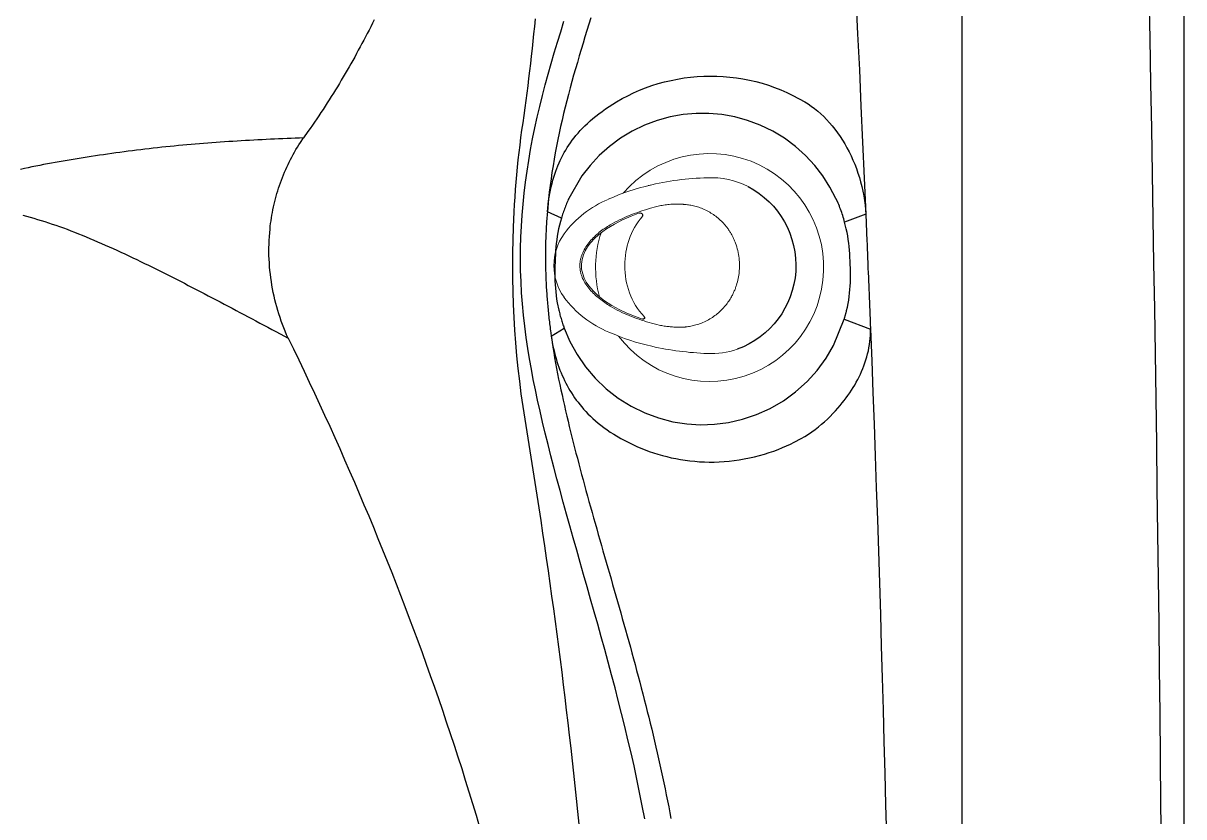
# Model space of a CAD drawing. Extents: x 832 to 912, y 781 to 934.
# Drawn here: x 898.02 to 912.02, y 853.93 to 863.5 of the extents above; entities that cross this region are included whole.
import ezdxf

# ---------------------------------------------------------------- set-up
doc = ezdxf.new("R2010")
doc.units = 0
doc.header["$MEASUREMENT"] = 0
doc.layers.add('1', color=4, linetype='Continuous')
doc.layers.add('SPA', color=2, linetype='Continuous')

# ---------------------------------------------------------------- blocks, each defined once
blk = doc.blocks.new('72')
at = {"color": 4, "linetype": 'Continuous', "lineweight": 15}
for start, end in [(220.7492, 142.9494), (165.1969, 197.8132)]:
    blk.add_arc((0, 0), 1.375, start, end, dxfattribs=at)
at = {"layer": '1', "linetype": 'Continuous', "lineweight": 15}
blk.add_line((-1.521, -0.646), (-1.523, -0.644), dxfattribs=at)
at = {"layer": '1', "linetype": 'Continuous', "lineweight": 15, "flags": 128}
blk.add_lwpolyline([(-0.81, 0.621), (-0.905, 0.587), (-0.999, 0.549), (-1.092, 0.505), (-1.181, 0.456), (-1.267, 0.4), (-1.347, 0.337), (-1.405, 0.282), (-1.457, 0.221), (-1.487, 0.176), (-1.512, 0.128), (-1.531, 0.077), (-1.544, 0.02), (-1.546, -0.039), (-1.539, -0.097), (-1.522, -0.153), (-1.5, -0.203), (-1.472, -0.25), (-1.44, -0.294), (-1.381, -0.359), (-1.315, -0.416), (-1.244, -0.468), (-1.149, -0.525), (-1.05, -0.576), (-0.948, -0.619), (-0.844, -0.658)], dxfattribs=at)
at = {"layer": '1', "linetype": 'Continuous', "lineweight": 15}
for centre, radius, start, end in [((0.104, -2.603), 3.642, 92.0665, 102.7282), ((0.021, 0.084), 0.954, 70.8918, 92.891), ((-0.187, -1.448), 2.451, 102.0442, 114.7624), ((-0.734, -0.399), 1.272, 112.1545, 143.4931), ((-0.148, 0), 0.873, 137.3551, 181.5716), ((-1.223, -0.024), 0.655, 144.4276, 215.6266), ((-0.141, -0.046), 0.88, 178.584, 220.1541), ((-0.741, 0.343), 1.261, 216.4207, 247.5271), ((-0.154, 1.5), 2.557, 245.294, 257.3674), ((0.016, -0.096), 0.988, 267.5789, 296.8901), ((0.073, 2.388), 3.473, 256.4351, 268.374)]:
    blk.add_arc(centre, radius, start, end, dxfattribs=at)
at = {"layer": '1'}
for centre, radius, start, end in [((-0.036, -0.025), 1.076, 297.6393, 69.9241), ((-0.802, 0.605), 0.0177, 309.977, 117.7542), ((-0.836, -0.631), 0.028, 253.5221, 38.0725)]:
    blk.add_arc(centre, radius, start, end, dxfattribs=at)
at = {"layer": '1', "color": 3, "linetype": 'Continuous', "lineweight": 15}
for points, knots in [([(-0.607, 0.694), (-0.587, 0.699), (-0.548, 0.707), (-0.508, 0.711), (-0.488, 0.713)], [0, 0, 0, 0, 0.499996, 1, 1, 1, 1]), ([(-0.432, 0.718), (-0.441, 0.717), (-0.46, 0.716), (-0.479, 0.714), (-0.488, 0.713)], [0, 0, 0, 0, 0.503897, 1, 1, 1, 1]), ([(-0.302, 0.718), (-0.325, 0.719), (-0.368, 0.721), (-0.411, 0.719), (-0.432, 0.718)], [0, 0, 0, 0, 0.515264, 1, 1, 1, 1]), ([(-0.029, 0.638), (-0.052, 0.649), (-0.097, 0.671), (-0.163, 0.693), (-0.225, 0.708), (-0.265, 0.714), (-0.284, 0.716)], [0, 0, 0, 0, 0.2871549, 0.5493861, 0.7868935, 1, 1, 1, 1]), ([(-0.605, -0.743), (-0.647, -0.733), (-0.729, -0.712), (-0.85, -0.673), (-0.969, -0.629), (-1.086, -0.577), (-1.185, -0.524), (-1.266, -0.473), (-1.331, -0.426), (-1.391, -0.373), (-1.446, -0.315), (-1.494, -0.251), (-1.526, -0.192), (-1.545, -0.142), (-1.556, -0.103), (-1.563, -0.064), (-1.566, -0.024), (-1.564, 0.016), (-1.557, 0.056), (-1.546, 0.094), (-1.527, 0.144), (-1.495, 0.202), (-1.446, 0.266), (-1.391, 0.324), (-1.33, 0.376), (-1.266, 0.423), (-1.185, 0.475), (-1.087, 0.528), (-0.971, 0.58), (-0.851, 0.625), (-0.73, 0.663), (-0.648, 0.684), (-0.607, 0.694)], [0, 0, 0, 0, 0.049918, 0.099848, 0.149772, 0.199708, 0.249758, 0.281163, 0.312549, 0.343847, 0.375097, 0.406409, 0.43777, 0.453463, 0.469146, 0.48481, 0.500452, 0.516071, 0.531676, 0.547279, 0.562891, 0.594116, 0.625338, 0.65655, 0.687781, 0.719016, 0.750242, 0.800203, 0.850202, 0.900166, 0.950083, 1, 1, 1, 1]), ([(0.36, -0.024), (0.359, 0.002), (0.358, 0.054), (0.345, 0.133), (0.33, 0.192), (0.317, 0.232), (0.31, 0.252), (0.302, 0.272), (0.293, 0.293), (0.284, 0.313), (0.274, 0.333), (0.257, 0.365), (0.23, 0.407), (0.191, 0.46), (0.145, 0.511), (0.092, 0.559), (0.034, 0.602), (-0.008, 0.626), (-0.029, 0.638)], [0, 0, 0, 0, 0.095821, 0.193894, 0.294492, 0.320678, 0.347244, 0.374185, 0.401486, 0.429141, 0.457148, 0.485334, 0.563526, 0.642838, 0.730397, 0.819135, 0.909028, 1, 1, 1, 1]), ([(-0.031, -0.684), (-0.01, -0.672), (0.032, -0.65), (0.089, -0.608), (0.143, -0.56), (0.184, -0.515), (0.216, -0.474), (0.24, -0.44), (0.261, -0.405), (0.28, -0.37), (0.294, -0.339), (0.305, -0.314), (0.321, -0.272), (0.341, -0.206), (0.357, -0.114), (0.359, -0.054), (0.36, -0.024)], [0, 0, 0, 0, 0.089465, 0.177985, 0.265807, 0.356658, 0.40795, 0.458748, 0.509015, 0.558748, 0.607996, 0.633599, 0.659069, 0.775989, 0.88959, 1, 1, 1, 1]), ([(-0.283, -0.76), (-0.263, -0.758), (-0.223, -0.752), (-0.162, -0.737), (-0.096, -0.715), (-0.053, -0.695), (-0.031, -0.684)], [0, 0, 0, 0, 0.219659, 0.459288, 0.719297, 1, 1, 1, 1]), ([(-0.469, -0.763), (-0.492, -0.761), (-0.538, -0.758), (-0.583, -0.748), (-0.605, -0.743)], [0, 0, 0, 0, 0.500007, 1, 1, 1, 1]), ([(-0.469, -0.763), (-0.458, -0.763), (-0.435, -0.765), (-0.412, -0.765), (-0.4, -0.765)], [0, 0, 0, 0, 0.497126, 1, 1, 1, 1])]:
    blk.add_open_spline(points, degree=3, knots=knots, dxfattribs=at)
for points in [[(-0.302, 0.718), (-0.284, 0.716)], [(-0.4, -0.765), (-0.303, -0.762)]]:
    blk.add_open_spline(points, degree=1, dxfattribs=at)
at = {"layer": '1', "linetype": 'Continuous', "lineweight": 15}
blk.add_open_spline([(-0.283, -0.76), (-0.303, -0.762)], degree=1, dxfattribs=at)
blk = doc.blocks.new('2010SOVEREIGN')
at = {"layer": '1', "color": 3}
blk.add_line((76.984, 12.062), (76.984, 80.643), dxfattribs=at)
blk.add_arc((-926.003, 46.385), 1005.433, 358.018772, 1.977457, dxfattribs=at)
at = {"layer": 'SPA', "color": 3, "linetype": 'Continuous'}
for p, q in [((72.153, 63.18), (71.984, 63.254)), ((75.824, 63.226), (75.569, 63.132)), ((75.565, 61.962), (75.88, 61.84)), ((72.031, 61.756), (72.188, 61.851))]:
    blk.add_line(p, q, dxfattribs=at)
at = {"layer": 'SPA', "color": 4}
blk.add_lwpolyline([(12, 92.705), (67.658, 92.705, -0.414214), (79.658, 80.705), (79.658, 12, -0.414214), (67.658, 0), (12, 0, -0.414214), (0, 12), (0, 80.705, -0.414214)], format="xyb", close=True, dxfattribs=at)
at = {"layer": 'SPA', "color": 2, "linetype": 'Continuous'}
for points in [[(75.357, 71.931), (75.385, 71.496), (75.412, 71.061), (75.439, 70.626), (75.465, 70.191), (75.491, 69.755), (75.517, 69.32), (75.542, 68.885), (75.566, 68.45), (75.59, 68.015), (75.614, 67.58), (75.637, 67.144), (75.66, 66.709), (75.682, 66.274), (75.704, 65.838), (75.725, 65.403), (75.746, 64.967), (75.766, 64.532), (75.785, 64.097), (75.824, 63.226)], [(71.576, 63.073), (71.579, 63.164), (71.584, 63.254), (71.589, 63.344), (71.595, 63.434), (71.601, 63.524), (71.609, 63.614), (71.617, 63.703), (71.625, 63.793), (71.634, 63.883), (71.644, 63.972), (71.655, 64.062), (71.666, 64.151), (71.678, 64.241), (71.691, 64.33), (71.703, 64.419), (71.716, 64.509), (71.728, 64.598), (71.739, 64.687), (71.751, 64.777), (71.762, 64.866), (71.773, 64.956), (71.783, 65.045), (71.794, 65.135), (71.804, 65.224), (71.813, 65.314), (71.823, 65.403), (71.832, 65.493), (71.841, 65.583)], [(75.824, 63.226), (75.825, 63.19), (75.827, 63.154), (75.828, 63.118), (75.83, 63.083), (75.831, 63.047), (75.833, 63.011), (75.834, 62.976), (75.836, 62.94), (75.837, 62.904), (75.839, 62.868), (75.84, 62.833), (75.842, 62.797), (75.843, 62.761), (75.845, 62.726), (75.846, 62.69), (75.847, 62.654), (75.849, 62.619), (75.85, 62.583), (75.853, 62.511)], [(72.369, 55.872), (72.353, 56.025), (72.337, 56.178), (72.321, 56.331), (72.305, 56.484), (72.288, 56.636), (72.27, 56.789), (72.253, 56.942), (72.235, 57.094), (72.217, 57.247), (72.198, 57.4), (72.18, 57.552), (72.161, 57.705), (72.141, 57.857), (72.122, 58.009), (72.102, 58.162), (72.081, 58.314), (72.061, 58.467), (72.04, 58.619), (72.019, 58.772), (71.997, 58.924), (71.975, 59.077), (71.953, 59.229), (71.931, 59.381), (71.908, 59.534), (71.885, 59.686), (71.861, 59.839), (71.838, 59.991), (71.813, 60.144), (71.789, 60.297), (71.764, 60.449), (71.74, 60.602), (71.715, 60.754), (71.692, 60.907), (71.67, 61.06), (71.651, 61.213), (71.634, 61.367), (71.618, 61.521), (71.605, 61.675), (71.594, 61.829), (71.584, 61.983), (71.577, 62.138), (71.572, 62.294), (71.568, 62.45), (71.567, 62.606), (71.568, 62.762), (71.576, 63.073)], [(75.853, 62.511), (75.855, 62.478), (75.856, 62.444), (75.857, 62.411), (75.859, 62.377), (75.86, 62.344), (75.861, 62.31), (75.863, 62.277), (75.864, 62.243), (75.866, 62.209), (75.867, 62.176), (75.868, 62.142), (75.87, 62.109), (75.871, 62.075), (75.872, 62.042), (75.874, 62.008), (75.875, 61.975), (75.876, 61.941), (75.877, 61.908), (75.88, 61.84)], [(75.88, 61.84), (75.895, 61.458), (75.909, 61.076), (75.923, 60.693), (75.937, 60.311), (75.95, 59.928), (75.963, 59.546), (75.976, 59.164), (75.988, 58.781), (76, 58.399), (76.011, 58.016), (76.022, 57.634), (76.033, 57.251), (76.043, 56.869), (76.053, 56.486), (76.063, 56.103), (76.072, 55.721), (76.081, 55.338), (76.089, 54.956), (76.105, 54.19)]]:
    blk.add_lwpolyline(points, dxfattribs=at)
at = {"layer": 'SPA', "color": 3, "linetype": 'Continuous'}
for points in [[(69.896, 65.571), (69.875, 65.53), (69.855, 65.489), (69.834, 65.448), (69.813, 65.407), (69.792, 65.366), (69.77, 65.326), (69.749, 65.285), (69.727, 65.245), (69.705, 65.204), (69.683, 65.164), (69.661, 65.123), (69.638, 65.083), (69.616, 65.043), (69.593, 65.003), (69.57, 64.963), (69.547, 64.923), (69.523, 64.884), (69.5, 64.844), (69.476, 64.804), (69.452, 64.765), (69.428, 64.726), (69.404, 64.686), (69.379, 64.647), (69.355, 64.608), (69.33, 64.569), (69.305, 64.53), (69.28, 64.492), (69.254, 64.453), (69.229, 64.415), (69.203, 64.376), (69.177, 64.338), (69.151, 64.3), (69.125, 64.262), (69.098, 64.224), (69.045, 64.149)], [(73.16, 55.933), (73.129, 56.093), (73.097, 56.252), (73.064, 56.412), (73.029, 56.572), (72.993, 56.731), (72.956, 56.889), (72.918, 57.047), (72.88, 57.204), (72.84, 57.36), (72.8, 57.516), (72.759, 57.67), (72.718, 57.824), (72.676, 57.977), (72.634, 58.13), (72.591, 58.282), (72.549, 58.432), (72.506, 58.583), (72.464, 58.732), (72.422, 58.881), (72.379, 59.028), (72.338, 59.175), (72.296, 59.322), (72.255, 59.467), (72.215, 59.611), (72.175, 59.755), (72.137, 59.896), (72.099, 60.037), (72.062, 60.176), (72.027, 60.314), (71.992, 60.45), (71.959, 60.585), (71.927, 60.719), (71.896, 60.852), (71.867, 60.983), (71.84, 61.111), (71.815, 61.235), (71.791, 61.358), (71.77, 61.482), (71.749, 61.609), (71.73, 61.741), (71.713, 61.875), (71.698, 62.01), (71.685, 62.146), (71.674, 62.281), (71.667, 62.416), (71.662, 62.55), (71.66, 62.684), (71.661, 62.818), (71.665, 62.951), (71.671, 63.084), (71.68, 63.217), (71.691, 63.349), (71.705, 63.482), (71.721, 63.613), (71.739, 63.745), (71.76, 63.876), (71.782, 64.007), (71.807, 64.138), (71.833, 64.268), (71.862, 64.398), (71.892, 64.528), (71.924, 64.658), (71.958, 64.787), (71.993, 64.916), (72.03, 65.045), (72.067, 65.173), (72.106, 65.301), (72.145, 65.429), (72.184, 65.557)], [(72.51, 65.594), (72.486, 65.518), (72.462, 65.442), (72.438, 65.365), (72.415, 65.289), (72.392, 65.212), (72.369, 65.136), (72.346, 65.059), (72.323, 64.982), (72.301, 64.905), (72.28, 64.828), (72.259, 64.751), (72.238, 64.673), (72.218, 64.596), (72.198, 64.518), (72.179, 64.44), (72.161, 64.362), (72.143, 64.284), (72.126, 64.205), (72.11, 64.127), (72.095, 64.048), (72.08, 63.969), (72.066, 63.89), (72.053, 63.811), (72.04, 63.732), (72.029, 63.652), (72.018, 63.573), (72.008, 63.493), (71.999, 63.414), (71.984, 63.254)], [(72.819, 64.583), (72.886, 64.621), (72.954, 64.656), (73.024, 64.69), (73.095, 64.722), (73.169, 64.751), (73.244, 64.778), (73.321, 64.802), (73.398, 64.824), (73.476, 64.842), (73.554, 64.858), (73.632, 64.871), (73.711, 64.881), (73.79, 64.888), (73.869, 64.893), (73.948, 64.894), (74.027, 64.893), (74.106, 64.889), (74.185, 64.882), (74.264, 64.873), (74.342, 64.86), (74.42, 64.845), (74.497, 64.827), (74.573, 64.806), (74.649, 64.782), (74.725, 64.756), (74.799, 64.727), (74.873, 64.695), (74.946, 64.66), (75.088, 64.583)], [(71.984, 63.254), (71.988, 63.3), (71.993, 63.346), (71.999, 63.39), (72.006, 63.434), (72.014, 63.477), (72.022, 63.518), (72.032, 63.559), (72.041, 63.599), (72.052, 63.637), (72.063, 63.675), (72.074, 63.711), (72.086, 63.746), (72.099, 63.78), (72.112, 63.812), (72.125, 63.845), (72.14, 63.877), (72.155, 63.909), (72.171, 63.94), (72.188, 63.971), (72.205, 64.001), (72.224, 64.031), (72.243, 64.061), (72.263, 64.09), (72.284, 64.119), (72.306, 64.148), (72.329, 64.177), (72.354, 64.206), (72.38, 64.235), (72.407, 64.264), (72.436, 64.293), (72.467, 64.323), (72.499, 64.352), (72.533, 64.381), (72.568, 64.41), (72.606, 64.439), (72.645, 64.468), (72.685, 64.497), (72.728, 64.526), (72.819, 64.583)], [(75.088, 64.583), (75.128, 64.558), (75.167, 64.531), (75.206, 64.502), (75.244, 64.471), (75.281, 64.439), (75.317, 64.404), (75.352, 64.369), (75.386, 64.331), (75.419, 64.292), (75.452, 64.252), (75.483, 64.21), (75.513, 64.166), (75.542, 64.122), (75.57, 64.076), (75.596, 64.029), (75.622, 63.981), (75.646, 63.931), (75.669, 63.881), (75.69, 63.83), (75.71, 63.777), (75.729, 63.724), (75.746, 63.67), (75.762, 63.616), (75.776, 63.561), (75.788, 63.506), (75.799, 63.45), (75.808, 63.394), (75.815, 63.338), (75.824, 63.226)], [(75.464, 63.418), (75.392, 63.555), (75.307, 63.689), (75.209, 63.816), (75.098, 63.935), (74.975, 64.045), (74.842, 64.143), (74.701, 64.229), (74.552, 64.301), (74.399, 64.358), (74.243, 64.401), (74.086, 64.429), (73.931, 64.443), (73.777, 64.443), (73.622, 64.429), (73.465, 64.401), (73.309, 64.358), (73.156, 64.301), (73.007, 64.229), (72.866, 64.143), (72.733, 64.045), (72.61, 63.935), (72.499, 63.816), (72.401, 63.689), (72.244, 63.418)], [(69.045, 64.149), (68.995, 64.146), (68.945, 64.144), (68.895, 64.142), (68.845, 64.14), (68.794, 64.138), (68.744, 64.135), (68.694, 64.133), (68.644, 64.131), (68.594, 64.128), (68.544, 64.126), (68.493, 64.123), (68.443, 64.12), (68.393, 64.118), (68.343, 64.115), (68.293, 64.112), (68.242, 64.109), (68.192, 64.106), (68.142, 64.103), (68.091, 64.1), (68.041, 64.096), (67.991, 64.093), (67.94, 64.089), (67.89, 64.085), (67.839, 64.081), (67.789, 64.077), (67.739, 64.073), (67.688, 64.069), (67.637, 64.064), (67.587, 64.06), (67.536, 64.055), (67.486, 64.05), (67.435, 64.045), (67.385, 64.039), (67.334, 64.034), (67.283, 64.028), (67.233, 64.023), (67.182, 64.017), (67.132, 64.011), (67.082, 64.005), (67.031, 63.999), (66.981, 63.993), (66.931, 63.986), (66.881, 63.98), (66.831, 63.973), (66.781, 63.966), (66.731, 63.959), (66.682, 63.952), (66.632, 63.945), (66.583, 63.938), (66.534, 63.931), (66.485, 63.923), (66.436, 63.916), (66.387, 63.908), (66.339, 63.9), (66.29, 63.892), (66.242, 63.884), (66.194, 63.876), (66.146, 63.868), (66.098, 63.859), (66.051, 63.851), (66.004, 63.842), (65.956, 63.833), (65.91, 63.825), (65.863, 63.816), (65.816, 63.806), (65.77, 63.797), (65.724, 63.787), (65.678, 63.778), (65.632, 63.768)], [(68.64, 63.048), (68.643, 63.082), (68.647, 63.115), (68.652, 63.149), (68.657, 63.182), (68.663, 63.215), (68.669, 63.248), (68.675, 63.281), (68.682, 63.315), (68.69, 63.347), (68.698, 63.38), (68.706, 63.413), (68.715, 63.446), (68.724, 63.478), (68.734, 63.511), (68.744, 63.543), (68.755, 63.575), (68.766, 63.607), (68.778, 63.639), (68.79, 63.671), (68.803, 63.702), (68.816, 63.734), (68.829, 63.765), (68.843, 63.796), (68.858, 63.826), (68.872, 63.857), (68.888, 63.887), (68.904, 63.917), (68.92, 63.947), (68.936, 63.977), (68.953, 64.006), (68.971, 64.035), (68.989, 64.064), (69.007, 64.092), (69.045, 64.149)], [(72.244, 63.418), (72.237, 63.403), (72.23, 63.387), (72.223, 63.372), (72.216, 63.356), (72.21, 63.34), (72.203, 63.325), (72.197, 63.309), (72.191, 63.293), (72.185, 63.277), (72.179, 63.261), (72.174, 63.245), (72.168, 63.229), (72.163, 63.213), (72.153, 63.18)], [(75.569, 63.132), (75.564, 63.152), (75.558, 63.171), (75.552, 63.191), (75.546, 63.21), (75.54, 63.23), (75.533, 63.249), (75.526, 63.268), (75.519, 63.287), (75.512, 63.306), (75.505, 63.325), (75.497, 63.344), (75.489, 63.362), (75.481, 63.381), (75.464, 63.418)], [(65.659, 63.214), (65.703, 63.202), (65.747, 63.191), (65.791, 63.178), (65.835, 63.165), (65.88, 63.152), (65.924, 63.138), (65.968, 63.124), (66.013, 63.109), (66.058, 63.094), (66.103, 63.078), (66.148, 63.062), (66.193, 63.045), (66.239, 63.028), (66.284, 63.01), (66.33, 62.992), (66.376, 62.974), (66.422, 62.955), (66.468, 62.936), (66.515, 62.916), (66.561, 62.896), (66.608, 62.876), (66.654, 62.855), (66.701, 62.835), (66.748, 62.813), (66.795, 62.792), (66.843, 62.77), (66.89, 62.748), (66.937, 62.726), (66.985, 62.703), (67.033, 62.68), (67.08, 62.657), (67.128, 62.634), (67.176, 62.611), (67.224, 62.587), (67.272, 62.563), (67.32, 62.54), (67.367, 62.516), (67.415, 62.491), (67.463, 62.467), (67.511, 62.443), (67.559, 62.418), (67.607, 62.394), (67.655, 62.369), (67.703, 62.344), (67.751, 62.319), (67.799, 62.294), (67.847, 62.269), (67.895, 62.244), (67.943, 62.219), (67.99, 62.194), (68.038, 62.169), (68.086, 62.144), (68.134, 62.118), (68.182, 62.093), (68.23, 62.067), (68.278, 62.042), (68.326, 62.016), (68.375, 61.991), (68.423, 61.965), (68.471, 61.94), (68.519, 61.914), (68.567, 61.888), (68.615, 61.863), (68.664, 61.837), (68.712, 61.811), (68.761, 61.785), (68.858, 61.734)], [(71.984, 63.254), (71.982, 63.233), (71.98, 63.211), (71.978, 63.189), (71.977, 63.168), (71.975, 63.146), (71.974, 63.125), (71.972, 63.103), (71.971, 63.082), (71.97, 63.06), (71.969, 63.039), (71.968, 63.017), (71.967, 62.996), (71.966, 62.975), (71.965, 62.954), (71.964, 62.932), (71.963, 62.911), (71.963, 62.89), (71.962, 62.869), (71.962, 62.848), (71.961, 62.827), (71.961, 62.806), (71.961, 62.785), (71.96, 62.764), (71.96, 62.743), (71.96, 62.722), (71.96, 62.701), (71.96, 62.68), (71.96, 62.659), (71.961, 62.638), (71.961, 62.617), (71.961, 62.595), (71.962, 62.574), (71.962, 62.553), (71.964, 62.511)], [(72.153, 63.18), (72.141, 63.138), (72.13, 63.095), (72.12, 63.052), (72.111, 63.008), (72.104, 62.964), (72.097, 62.92), (72.091, 62.875), (72.087, 62.83), (72.083, 62.784), (72.081, 62.739), (72.078, 62.693), (72.077, 62.648), (72.075, 62.603), (72.075, 62.557), (72.075, 62.512), (72.075, 62.468), (72.076, 62.423), (72.078, 62.378), (72.081, 62.334), (72.085, 62.29), (72.09, 62.246), (72.096, 62.202), (72.104, 62.158), (72.122, 62.071)], [(75.593, 62.067), (75.603, 62.108), (75.611, 62.15), (75.618, 62.192), (75.624, 62.234), (75.629, 62.276), (75.633, 62.318), (75.636, 62.361), (75.638, 62.404), (75.639, 62.447), (75.639, 62.49), (75.639, 62.533), (75.638, 62.576), (75.637, 62.619), (75.635, 62.663), (75.633, 62.706), (75.63, 62.75), (75.627, 62.793), (75.623, 62.837), (75.618, 62.88), (75.613, 62.923), (75.606, 62.966), (75.598, 63.008), (75.589, 63.05), (75.569, 63.132)], [(68.858, 61.734), (68.84, 61.774), (68.823, 61.815), (68.806, 61.856), (68.791, 61.897), (68.775, 61.939), (68.761, 61.981), (68.747, 62.024), (68.734, 62.066), (68.722, 62.109), (68.71, 62.152), (68.699, 62.195), (68.689, 62.239), (68.68, 62.283), (68.671, 62.327), (68.663, 62.371), (68.656, 62.415), (68.649, 62.46), (68.644, 62.505), (68.639, 62.549), (68.635, 62.594), (68.632, 62.64), (68.629, 62.685), (68.627, 62.73), (68.627, 62.776), (68.627, 62.821), (68.628, 62.866), (68.629, 62.912), (68.632, 62.957), (68.64, 63.048)], [(71.964, 62.511), (71.964, 62.49), (71.965, 62.469), (71.966, 62.447), (71.967, 62.426), (71.968, 62.405), (71.969, 62.383), (71.97, 62.362), (71.971, 62.34), (71.973, 62.319), (71.974, 62.297), (71.976, 62.276), (71.977, 62.254), (71.979, 62.232), (71.981, 62.211), (71.982, 62.189), (71.984, 62.167), (71.986, 62.145), (71.988, 62.123), (71.99, 62.102), (71.992, 62.08), (71.995, 62.058), (71.997, 62.036), (71.999, 62.015), (72.001, 61.993), (72.004, 61.971), (72.006, 61.95), (72.009, 61.928), (72.012, 61.906), (72.014, 61.885), (72.017, 61.863), (72.02, 61.842), (72.023, 61.82), (72.025, 61.798), (72.031, 61.756)], [(72.122, 62.071), (72.125, 62.057), (72.129, 62.042), (72.133, 62.027), (72.136, 62.013), (72.14, 61.998), (72.145, 61.983), (72.149, 61.969), (72.153, 61.954), (72.158, 61.939), (72.163, 61.925), (72.167, 61.91), (72.172, 61.895), (72.177, 61.88), (72.188, 61.851)], [(75.565, 61.962), (75.567, 61.969), (75.569, 61.976), (75.571, 61.983), (75.573, 61.99), (75.575, 61.997), (75.577, 62.004), (75.579, 62.011), (75.581, 62.018), (75.583, 62.025), (75.585, 62.032), (75.586, 62.039), (75.588, 62.046), (75.59, 62.053), (75.593, 62.067)], [(72.188, 61.851), (72.256, 61.692), (72.342, 61.537), (72.444, 61.388), (72.562, 61.249), (72.694, 61.122), (72.839, 61.009), (72.995, 60.912), (73.158, 60.832), (73.326, 60.77), (73.496, 60.725), (73.666, 60.698), (73.832, 60.688), (73.998, 60.694), (74.167, 60.715), (74.338, 60.754), (74.507, 60.811), (74.672, 60.885), (74.83, 60.977), (74.978, 61.085), (75.115, 61.208), (75.238, 61.344), (75.345, 61.49), (75.435, 61.643), (75.565, 61.962)], [(68.858, 61.734), (68.922, 61.602), (68.986, 61.469), (69.05, 61.336), (69.113, 61.203), (69.175, 61.07), (69.237, 60.936), (69.299, 60.803), (69.36, 60.669), (69.42, 60.534), (69.48, 60.4), (69.54, 60.265), (69.599, 60.13), (69.657, 59.995), (69.715, 59.86), (69.773, 59.724), (69.83, 59.589), (69.886, 59.452), (69.942, 59.316), (69.998, 59.18), (70.052, 59.043), (70.107, 58.906), (70.161, 58.769), (70.214, 58.631), (70.267, 58.494), (70.319, 58.356), (70.371, 58.218), (70.422, 58.08), (70.473, 57.941), (70.523, 57.802), (70.573, 57.663), (70.622, 57.524), (70.671, 57.385), (70.719, 57.245), (70.766, 57.105), (70.813, 56.965), (70.86, 56.824), (70.905, 56.684), (70.951, 56.543), (70.995, 56.402), (71.039, 56.261), (71.083, 56.119), (71.126, 55.978), (71.168, 55.836)], [(72.031, 61.756), (72.038, 61.715), (72.044, 61.675), (72.052, 61.636), (72.061, 61.597), (72.07, 61.559), (72.079, 61.522), (72.09, 61.486), (72.1, 61.45), (72.112, 61.415), (72.124, 61.381), (72.136, 61.347), (72.149, 61.315), (72.163, 61.283), (72.177, 61.252), (72.191, 61.221), (72.207, 61.19), (72.223, 61.16), (72.24, 61.13), (72.257, 61.1), (72.275, 61.071), (72.294, 61.042), (72.313, 61.014), (72.333, 60.986), (72.354, 60.959), (72.375, 60.931), (72.398, 60.904), (72.422, 60.876), (72.448, 60.849), (72.474, 60.821), (72.503, 60.793), (72.532, 60.765), (72.564, 60.737), (72.596, 60.709), (72.631, 60.681), (72.667, 60.654), (72.704, 60.627), (72.743, 60.6), (72.784, 60.573), (72.871, 60.522)], [(72.031, 61.756), (72.041, 61.69), (72.051, 61.625), (72.061, 61.561), (72.072, 61.496), (72.084, 61.432), (72.095, 61.367), (72.108, 61.303), (72.12, 61.239), (72.134, 61.175), (72.147, 61.111), (72.161, 61.048), (72.175, 60.984), (72.189, 60.92), (72.204, 60.857), (72.219, 60.793), (72.234, 60.73), (72.249, 60.666), (72.265, 60.603), (72.28, 60.539), (72.296, 60.475), (72.313, 60.411), (72.329, 60.347), (72.346, 60.283), (72.363, 60.218), (72.38, 60.154), (72.397, 60.089), (72.415, 60.024), (72.432, 59.959), (72.45, 59.893), (72.468, 59.828), (72.486, 59.762), (72.505, 59.697), (72.523, 59.631), (72.542, 59.565), (72.56, 59.499), (72.579, 59.432), (72.598, 59.366), (72.617, 59.299), (72.636, 59.233), (72.655, 59.166), (72.674, 59.098), (72.694, 59.031), (72.713, 58.964), (72.732, 58.896), (72.752, 58.829), (72.771, 58.761), (72.791, 58.693), (72.81, 58.625), (72.83, 58.556), (72.849, 58.488), (72.869, 58.419), (72.888, 58.351), (72.908, 58.282), (72.927, 58.213), (72.946, 58.143), (72.965, 58.074), (72.985, 58.005), (73.004, 57.935), (73.023, 57.865), (73.042, 57.795), (73.061, 57.725), (73.079, 57.655), (73.098, 57.585), (73.117, 57.514), (73.135, 57.443), (73.153, 57.373), (73.171, 57.302), (73.189, 57.231), (73.207, 57.159), (73.225, 57.088), (73.242, 57.016), (73.259, 56.945), (73.276, 56.873), (73.293, 56.801), (73.31, 56.729), (73.326, 56.657), (73.342, 56.585), (73.358, 56.513), (73.373, 56.441), (73.389, 56.369), (73.404, 56.297), (73.418, 56.225), (73.433, 56.153), (73.447, 56.081), (73.461, 56.009), (73.474, 55.937)], [(75.046, 60.522), (75.09, 60.548), (75.132, 60.575), (75.174, 60.603), (75.214, 60.632), (75.253, 60.663), (75.29, 60.694), (75.327, 60.725), (75.362, 60.757), (75.395, 60.789), (75.427, 60.822), (75.458, 60.854), (75.487, 60.887), (75.514, 60.919), (75.54, 60.951), (75.565, 60.982), (75.588, 61.012), (75.609, 61.042), (75.631, 61.073), (75.651, 61.104), (75.671, 61.136), (75.69, 61.167), (75.708, 61.2), (75.726, 61.232), (75.743, 61.265), (75.759, 61.298), (75.774, 61.332), (75.788, 61.366), (75.801, 61.4), (75.814, 61.434), (75.825, 61.47), (75.836, 61.506), (75.846, 61.542), (75.855, 61.579), (75.862, 61.616), (75.869, 61.654), (75.874, 61.691), (75.877, 61.729), (75.88, 61.766), (75.88, 61.84)], [(72.871, 60.522), (72.917, 60.496), (72.965, 60.472), (73.013, 60.449), (73.062, 60.426), (73.112, 60.405), (73.162, 60.385), (73.213, 60.366), (73.265, 60.349), (73.318, 60.332), (73.371, 60.317), (73.425, 60.303), (73.479, 60.29), (73.535, 60.279), (73.59, 60.269), (73.647, 60.26), (73.704, 60.253), (73.762, 60.247), (73.82, 60.242), (73.878, 60.239), (73.937, 60.238), (73.997, 60.238), (74.056, 60.24), (74.116, 60.244), (74.177, 60.249), (74.237, 60.256), (74.298, 60.264), (74.359, 60.275), (74.421, 60.287), (74.482, 60.301), (74.543, 60.316), (74.602, 60.334), (74.66, 60.352), (74.715, 60.371), (74.769, 60.391), (74.82, 60.412), (74.869, 60.434), (74.917, 60.455), (74.962, 60.478), (75.046, 60.522)]]:
    blk.add_lwpolyline(points, dxfattribs=at)
at = {"layer": '1', "xscale": -1, "rotation": 180}
blk.add_blockref('72', (73.941, 62.584), dxfattribs=at)

msp = doc.modelspace()

# ---------------------------------------------------------------- block references
at = {"layer": '1'}
msp.add_blockref('2010SOVEREIGN', (832.36, 797.97), dxfattribs=at)

doc.saveas('drawing.dxf')
